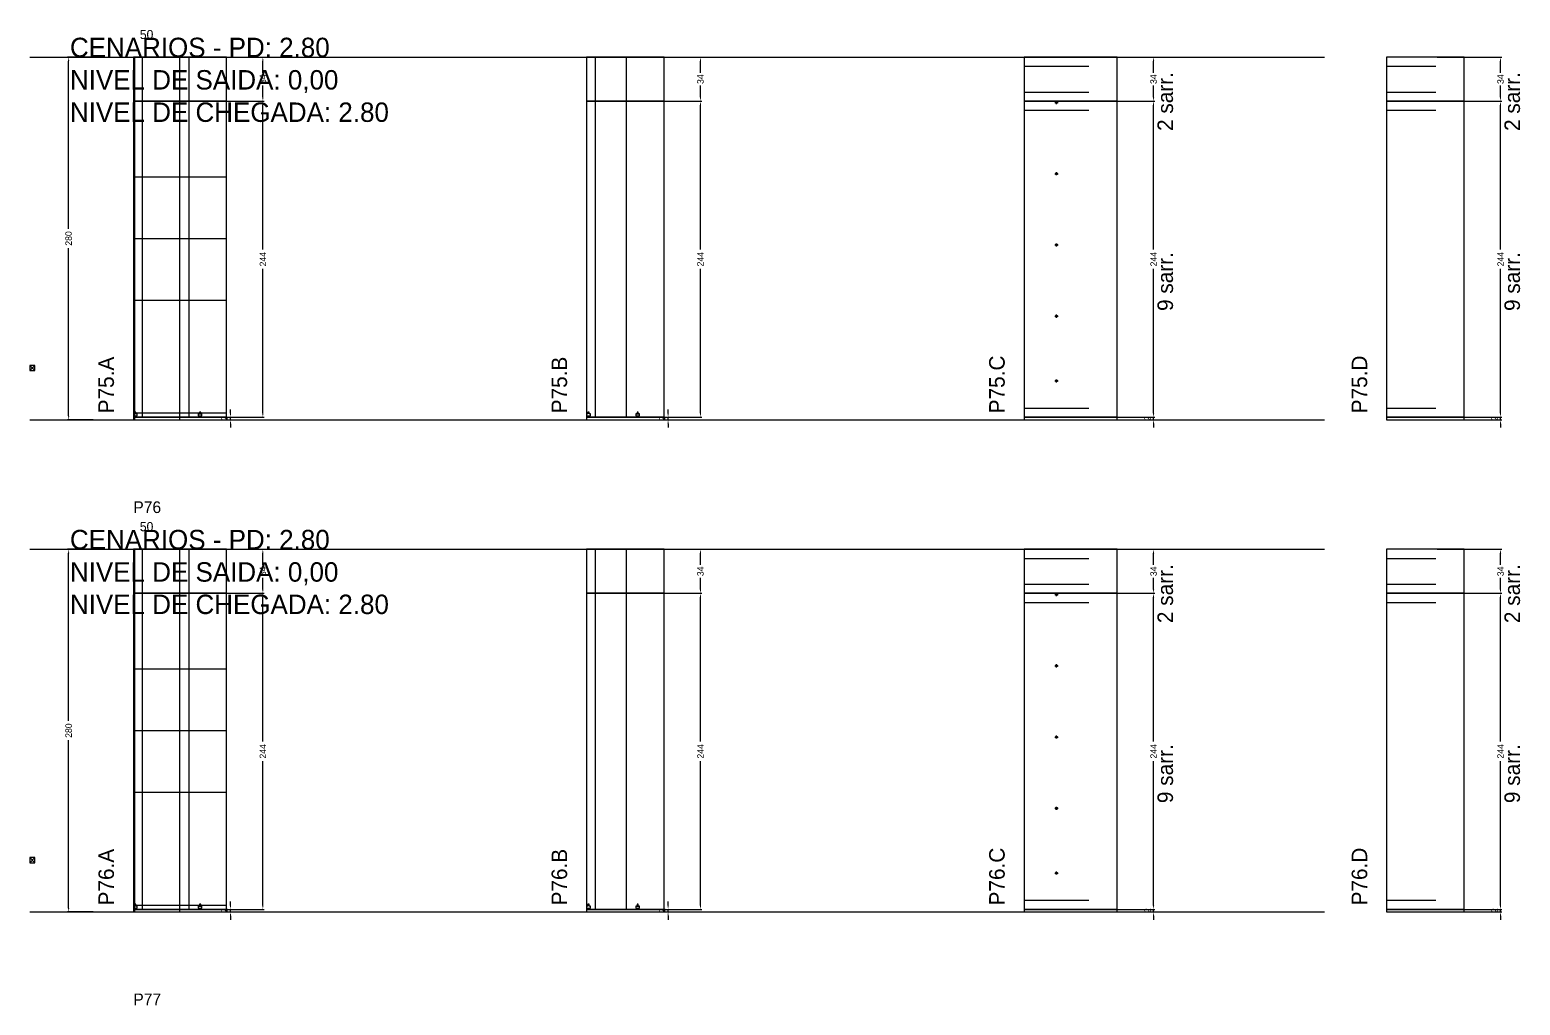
# Model space of a CAD drawing. Header units: centimetres. Extents: x -10500 to 4299, y -12546 to 295.
# Drawn here: x -7000 to -5849, y -11472 to -10719 of the extents above; entities that cross this region are included whole.
import ezdxf

# ---------------------------------------------------------------- set-up
doc = ezdxf.new("R2010")
doc.units = ezdxf.units.CM
doc.linetypes.add('DASHED', pattern=[2, -2])
for name, color, linetype in [('CHAPA', 140, 'Continuous'), ('COTA', 241, 'Continuous'), ('COTAS FURACAO', 16, 'Continuous'), ('Madeira', 30, 'Continuous'), ('MEIO_PONT', 160, 'Continuous'), ('NOMENCLATURA', 7, 'Continuous'), ('Nível', 160, 'Continuous'), ('Painéis', 200, 'Continuous'), ('Perfil Metálico', 150, 'Continuous'), ('SARR_2.2x7', 40, 'Continuous'), ('SARRAFO DE PRESSAO', 200, 'Continuous'), ('texto', 7, 'Continuous'), ('TEXTO_GERAL', 7, 'Continuous')]:
    doc.layers.add(name, color=color, linetype=linetype)
doc.dimstyles.new('PAINEL-NOVA', dxfattribs={"dimtxt": 5, "dimasz": 3, "dimexe": 1, "dimexo": 1, "dimgap": 1, "dimtad": 1, "dimcen": 2.5, "dimazin": 3, "dimtfac": 1, "dimtmove": 0, "dimatfit": 3})

# ---------------------------------------------------------------- blocks, each defined once
blk = doc.blocks.new('_CLOSEDFILLED')
at = {"color": 0, "linetype": 'BYBLOCK'}
blk.add_solid([(-1, 0.16), (0, 0), (-1, -0.16)], dxfattribs=at)
blk = doc.blocks.new('*D921')
for p, q in [((-6951, -10740), (-6971, -10740)), ((-6970, -10872.5), (-6970, -10743)), ((-6970, -11017), (-6970, -10887.5)), ((-6951, -11020), (-6971, -11020))]:
    blk.add_line(p, q)
at = {"layer": 'Defpoints'}
for p in [(-6950, -10740), (-6970, -11020), (-6950, -11020)]:
    blk.add_point(p, dxfattribs=at)
at = {"layer": 'COTA', "xscale": 3, "yscale": 3}
for p, rotation in [((-6970, -10740), 90), ((-6970, -11020), 270)]:
    blk.add_blockref('_CLOSEDFILLED', p, dxfattribs=dict(at, rotation=rotation))
at = {"layer": 'COTA', "insert": (-6970, -10880), "char_height": 5, "attachment_point": 5, "rotation": 90}
blk.add_mtext('280', dxfattribs=at)
blk = doc.blocks.new('MULDURA')
at = {"layer": 'Paineis'}
for p, q in [((0, 0), (4, 4)), ((4, 0), (0, 4))]:
    blk.add_line(p, q, dxfattribs=at)
blk.add_lwpolyline([(0, 0), (4, 0), (4, 4), (0, 4)], close=True, dxfattribs=at)
blk = doc.blocks.new('*D923')
for p, q in [((-6869, -10774), (-6819, -10774)), ((-6820, -10888.5), (-6820, -10777)), ((-6820, -11015), (-6820, -10903.5)), ((-6869, -11018), (-6819, -11018))]:
    blk.add_line(p, q)
at = {"layer": 'Defpoints'}
for p in [(-6870, -10774), (-6870, -11018), (-6820, -11018)]:
    blk.add_point(p, dxfattribs=at)
at = {"layer": 'COTA', "xscale": 3, "yscale": 3}
for p, rotation in [((-6820, -10774), 90), ((-6820, -11018), 270)]:
    blk.add_blockref('_CLOSEDFILLED', p, dxfattribs=dict(at, rotation=rotation))
at = {"layer": 'COTA', "insert": (-6820, -10896), "char_height": 5, "attachment_point": 5, "rotation": 90}
blk.add_mtext('244', dxfattribs=at)
blk = doc.blocks.new('*D924')
for p, q in [((-6869, -10740), (-6819, -10740)), ((-6820, -10752), (-6820, -10743)), ((-6820, -10771), (-6820, -10762)), ((-6869, -10774), (-6819, -10774))]:
    blk.add_line(p, q)
at = {"layer": 'Defpoints'}
for p in [(-6870, -10740), (-6870, -10774), (-6820, -10774)]:
    blk.add_point(p, dxfattribs=at)
at = {"layer": 'COTA', "xscale": 3, "yscale": 3}
for p, rotation in [((-6820, -10740), 90), ((-6820, -10774), 270)]:
    blk.add_blockref('_CLOSEDFILLED', p, dxfattribs=dict(at, rotation=rotation))
at = {"layer": 'COTA', "insert": (-6820, -10757), "char_height": 5, "attachment_point": 5, "rotation": 90}
blk.add_mtext('34', dxfattribs=at)
blk = doc.blocks.new('SLIPTEE')
at = {"layer": 'Paineis'}
blk.add_lwpolyline([(0, 0), (3, 0), (3, 1.5), (2, 1.5), (2, 3), (1, 3), (1, 1.5), (0, 1.5)], close=True, dxfattribs=at)
blk = doc.blocks.new('SLIPTDD')
at = {"layer": 'Paineis'}
blk.add_line((0, 1.5), (3, 1.5), dxfattribs=at)
blk.add_lwpolyline([(0, 0), (3, 0), (3, 1.5), (2, 1.5), (2, 3), (1, 3), (1, 1.5), (0, 1.5)], close=True, dxfattribs=at)
blk = doc.blocks.new('*D926')
for p, q in [((-6531, -10774), (-6481, -10774)), ((-6482, -10888.5), (-6482, -10777)), ((-6482, -11015), (-6482, -10903.5)), ((-6531, -11018), (-6481, -11018))]:
    blk.add_line(p, q)
at = {"layer": 'Defpoints'}
for p in [(-6532, -10774), (-6532, -11018), (-6482, -11018)]:
    blk.add_point(p, dxfattribs=at)
at = {"layer": 'COTA', "xscale": 3, "yscale": 3}
for p, rotation in [((-6482, -10774), 90), ((-6482, -11018), 270)]:
    blk.add_blockref('_CLOSEDFILLED', p, dxfattribs=dict(at, rotation=rotation))
at = {"layer": 'COTA', "insert": (-6482, -10896), "char_height": 5, "attachment_point": 5, "rotation": 90}
blk.add_mtext('244', dxfattribs=at)
blk = doc.blocks.new('*D927')
for p, q in [((-6531, -10740), (-6481, -10740)), ((-6482, -10752), (-6482, -10743)), ((-6482, -10771), (-6482, -10762)), ((-6531, -10774), (-6481, -10774))]:
    blk.add_line(p, q)
at = {"layer": 'Defpoints'}
for p in [(-6532, -10740), (-6532, -10774), (-6482, -10774)]:
    blk.add_point(p, dxfattribs=at)
at = {"layer": 'COTA', "xscale": 3, "yscale": 3}
for p, rotation in [((-6482, -10740), 90), ((-6482, -10774), 270)]:
    blk.add_blockref('_CLOSEDFILLED', p, dxfattribs=dict(at, rotation=rotation))
at = {"layer": 'COTA', "insert": (-6482, -10757), "char_height": 5, "attachment_point": 5, "rotation": 90}
blk.add_mtext('34', dxfattribs=at)
blk = doc.blocks.new('*D929')
for p, q in [((-6181, -10774), (-6131, -10774)), ((-6132, -10888.5), (-6132, -10777)), ((-6132, -11015), (-6132, -10903.5)), ((-6181, -11018), (-6131, -11018))]:
    blk.add_line(p, q)
at = {"layer": 'Defpoints'}
for p in [(-6182, -10774), (-6182, -11018), (-6132, -11018)]:
    blk.add_point(p, dxfattribs=at)
at = {"layer": 'COTA', "xscale": 3, "yscale": 3}
for p, rotation in [((-6132, -10774), 90), ((-6132, -11018), 270)]:
    blk.add_blockref('_CLOSEDFILLED', p, dxfattribs=dict(at, rotation=rotation))
at = {"layer": 'COTA', "insert": (-6132, -10896), "char_height": 5, "attachment_point": 5, "rotation": 90}
blk.add_mtext('244', dxfattribs=at)
blk = doc.blocks.new('*D930')
for p, q in [((-6181, -10740), (-6131, -10740)), ((-6132, -10752), (-6132, -10743)), ((-6132, -10771), (-6132, -10762)), ((-6181, -10774), (-6131, -10774))]:
    blk.add_line(p, q)
at = {"layer": 'Defpoints'}
for p in [(-6182, -10740), (-6182, -10774), (-6132, -10774)]:
    blk.add_point(p, dxfattribs=at)
at = {"layer": 'COTA', "xscale": 3, "yscale": 3}
for p, rotation in [((-6132, -10740), 90), ((-6132, -10774), 270)]:
    blk.add_blockref('_CLOSEDFILLED', p, dxfattribs=dict(at, rotation=rotation))
at = {"layer": 'COTA', "insert": (-6132, -10757), "char_height": 5, "attachment_point": 5, "rotation": 90}
blk.add_mtext('34', dxfattribs=at)
blk = doc.blocks.new('furacao')
at = {"layer": 'COTAS FURACAO'}
for p, q in [((-1.2, 0), (1.2, 0)), ((0, -1.2), (0, 1.2))]:
    blk.add_line(p, q, dxfattribs=at)
blk.add_circle((0, 0), 0.8, dxfattribs=at)
blk = doc.blocks.new('*D932')
for p, q in [((-5913, -10774), (-5863, -10774)), ((-5864, -10888.5), (-5864, -10777)), ((-5864, -11015), (-5864, -10903.5)), ((-5913, -11018), (-5863, -11018))]:
    blk.add_line(p, q)
at = {"layer": 'Defpoints'}
for p in [(-5914, -10774), (-5914, -11018), (-5864, -11018)]:
    blk.add_point(p, dxfattribs=at)
at = {"layer": 'COTA', "xscale": 3, "yscale": 3}
for p, rotation in [((-5864, -10774), 90), ((-5864, -11018), 270)]:
    blk.add_blockref('_CLOSEDFILLED', p, dxfattribs=dict(at, rotation=rotation))
at = {"layer": 'COTA', "insert": (-5864, -10896), "char_height": 5, "attachment_point": 5, "rotation": 90}
blk.add_mtext('244', dxfattribs=at)
blk = doc.blocks.new('*D933')
for p, q in [((-5913, -10740), (-5863, -10740)), ((-5864, -10752), (-5864, -10743)), ((-5864, -10771), (-5864, -10762)), ((-5913, -10774), (-5863, -10774))]:
    blk.add_line(p, q)
at = {"layer": 'Defpoints'}
for p in [(-5914, -10740), (-5914, -10774), (-5864, -10774)]:
    blk.add_point(p, dxfattribs=at)
at = {"layer": 'COTA', "xscale": 3, "yscale": 3}
for p, rotation in [((-5864, -10740), 90), ((-5864, -10774), 270)]:
    blk.add_blockref('_CLOSEDFILLED', p, dxfattribs=dict(at, rotation=rotation))
at = {"layer": 'COTA', "insert": (-5864, -10757), "char_height": 5, "attachment_point": 5, "rotation": 90}
blk.add_mtext('34', dxfattribs=at)
blk = doc.blocks.new('*D955')
for p, q in [((-6951, -11120), (-6971, -11120)), ((-6970, -11252.5), (-6970, -11123)), ((-6970, -11397), (-6970, -11267.5)), ((-6951, -11400), (-6971, -11400))]:
    blk.add_line(p, q)
at = {"layer": 'Defpoints'}
for p in [(-6950, -11120), (-6970, -11400), (-6950, -11400)]:
    blk.add_point(p, dxfattribs=at)
at = {"layer": 'COTA', "xscale": 3, "yscale": 3}
for p, rotation in [((-6970, -11120), 90), ((-6970, -11400), 270)]:
    blk.add_blockref('_CLOSEDFILLED', p, dxfattribs=dict(at, rotation=rotation))
at = {"layer": 'COTA', "insert": (-6970, -11260), "char_height": 5, "attachment_point": 5, "rotation": 90}
blk.add_mtext('280', dxfattribs=at)
blk = doc.blocks.new('*D957')
for p, q in [((-6869, -11154), (-6819, -11154)), ((-6820, -11268.5), (-6820, -11157)), ((-6820, -11395), (-6820, -11283.5)), ((-6869, -11398), (-6819, -11398))]:
    blk.add_line(p, q)
at = {"layer": 'Defpoints'}
for p in [(-6870, -11154), (-6870, -11398), (-6820, -11398)]:
    blk.add_point(p, dxfattribs=at)
at = {"layer": 'COTA', "xscale": 3, "yscale": 3}
for p, rotation in [((-6820, -11154), 90), ((-6820, -11398), 270)]:
    blk.add_blockref('_CLOSEDFILLED', p, dxfattribs=dict(at, rotation=rotation))
at = {"layer": 'COTA', "insert": (-6820, -11276), "char_height": 5, "attachment_point": 5, "rotation": 90}
blk.add_mtext('244', dxfattribs=at)
blk = doc.blocks.new('*D958')
for p, q in [((-6869, -11120), (-6819, -11120)), ((-6820, -11132), (-6820, -11123)), ((-6820, -11151), (-6820, -11142)), ((-6869, -11154), (-6819, -11154))]:
    blk.add_line(p, q)
at = {"layer": 'Defpoints'}
for p in [(-6870, -11120), (-6870, -11154), (-6820, -11154)]:
    blk.add_point(p, dxfattribs=at)
at = {"layer": 'COTA', "xscale": 3, "yscale": 3}
for p, rotation in [((-6820, -11120), 90), ((-6820, -11154), 270)]:
    blk.add_blockref('_CLOSEDFILLED', p, dxfattribs=dict(at, rotation=rotation))
at = {"layer": 'COTA', "insert": (-6820, -11137), "char_height": 5, "attachment_point": 5, "rotation": 90}
blk.add_mtext('34', dxfattribs=at)
blk = doc.blocks.new('*D960')
for p, q in [((-6531, -11154), (-6481, -11154)), ((-6482, -11268.5), (-6482, -11157)), ((-6482, -11395), (-6482, -11283.5)), ((-6531, -11398), (-6481, -11398))]:
    blk.add_line(p, q)
at = {"layer": 'Defpoints'}
for p in [(-6532, -11154), (-6532, -11398), (-6482, -11398)]:
    blk.add_point(p, dxfattribs=at)
at = {"layer": 'COTA', "xscale": 3, "yscale": 3}
for p, rotation in [((-6482, -11154), 90), ((-6482, -11398), 270)]:
    blk.add_blockref('_CLOSEDFILLED', p, dxfattribs=dict(at, rotation=rotation))
at = {"layer": 'COTA', "insert": (-6482, -11276), "char_height": 5, "attachment_point": 5, "rotation": 90}
blk.add_mtext('244', dxfattribs=at)
blk = doc.blocks.new('*D961')
for p, q in [((-6531, -11120), (-6481, -11120)), ((-6482, -11132), (-6482, -11123)), ((-6482, -11151), (-6482, -11142)), ((-6531, -11154), (-6481, -11154))]:
    blk.add_line(p, q)
at = {"layer": 'Defpoints'}
for p in [(-6532, -11120), (-6532, -11154), (-6482, -11154)]:
    blk.add_point(p, dxfattribs=at)
at = {"layer": 'COTA', "xscale": 3, "yscale": 3}
for p, rotation in [((-6482, -11120), 90), ((-6482, -11154), 270)]:
    blk.add_blockref('_CLOSEDFILLED', p, dxfattribs=dict(at, rotation=rotation))
at = {"layer": 'COTA', "insert": (-6482, -11137), "char_height": 5, "attachment_point": 5, "rotation": 90}
blk.add_mtext('34', dxfattribs=at)
blk = doc.blocks.new('*D963')
for p, q in [((-6181, -11154), (-6131, -11154)), ((-6132, -11268.5), (-6132, -11157)), ((-6132, -11395), (-6132, -11283.5)), ((-6181, -11398), (-6131, -11398))]:
    blk.add_line(p, q)
at = {"layer": 'Defpoints'}
for p in [(-6182, -11154), (-6182, -11398), (-6132, -11398)]:
    blk.add_point(p, dxfattribs=at)
at = {"layer": 'COTA', "xscale": 3, "yscale": 3}
for p, rotation in [((-6132, -11154), 90), ((-6132, -11398), 270)]:
    blk.add_blockref('_CLOSEDFILLED', p, dxfattribs=dict(at, rotation=rotation))
at = {"layer": 'COTA', "insert": (-6132, -11276), "char_height": 5, "attachment_point": 5, "rotation": 90}
blk.add_mtext('244', dxfattribs=at)
blk = doc.blocks.new('*D964')
for p, q in [((-6181, -11120), (-6131, -11120)), ((-6132, -11132), (-6132, -11123)), ((-6132, -11151), (-6132, -11142)), ((-6181, -11154), (-6131, -11154))]:
    blk.add_line(p, q)
at = {"layer": 'Defpoints'}
for p in [(-6182, -11120), (-6182, -11154), (-6132, -11154)]:
    blk.add_point(p, dxfattribs=at)
at = {"layer": 'COTA', "xscale": 3, "yscale": 3}
for p, rotation in [((-6132, -11120), 90), ((-6132, -11154), 270)]:
    blk.add_blockref('_CLOSEDFILLED', p, dxfattribs=dict(at, rotation=rotation))
at = {"layer": 'COTA', "insert": (-6132, -11137), "char_height": 5, "attachment_point": 5, "rotation": 90}
blk.add_mtext('34', dxfattribs=at)
blk = doc.blocks.new('*D966')
for p, q in [((-5913, -11154), (-5863, -11154)), ((-5864, -11268.5), (-5864, -11157)), ((-5864, -11395), (-5864, -11283.5)), ((-5913, -11398), (-5863, -11398))]:
    blk.add_line(p, q)
at = {"layer": 'Defpoints'}
for p in [(-5914, -11154), (-5914, -11398), (-5864, -11398)]:
    blk.add_point(p, dxfattribs=at)
at = {"layer": 'COTA', "xscale": 3, "yscale": 3}
for p, rotation in [((-5864, -11154), 90), ((-5864, -11398), 270)]:
    blk.add_blockref('_CLOSEDFILLED', p, dxfattribs=dict(at, rotation=rotation))
at = {"layer": 'COTA', "insert": (-5864, -11276), "char_height": 5, "attachment_point": 5, "rotation": 90}
blk.add_mtext('244', dxfattribs=at)
blk = doc.blocks.new('*D967')
for p, q in [((-5913, -11120), (-5863, -11120)), ((-5864, -11132), (-5864, -11123)), ((-5864, -11151), (-5864, -11142)), ((-5913, -11154), (-5863, -11154))]:
    blk.add_line(p, q)
at = {"layer": 'Defpoints'}
for p in [(-5914, -11120), (-5914, -11154), (-5864, -11154)]:
    blk.add_point(p, dxfattribs=at)
at = {"layer": 'COTA', "xscale": 3, "yscale": 3}
for p, rotation in [((-5864, -11120), 90), ((-5864, -11154), 270)]:
    blk.add_blockref('_CLOSEDFILLED', p, dxfattribs=dict(at, rotation=rotation))
at = {"layer": 'COTA', "insert": (-5864, -11137), "char_height": 5, "attachment_point": 5, "rotation": 90}
blk.add_mtext('34', dxfattribs=at)

msp = doc.modelspace()

# ---------------------------------------------------------------- linework, layer by layer
at = {"layer": 'CHAPA'}
for points in [[(-6920, -11020), (-6918.8, -11020), (-6918.8, -10740), (-6920, -10740)], [(-6920, -11400), (-6918.8, -11400), (-6918.8, -11120), (-6920, -11120)]]:
    msp.add_lwpolyline(points, close=True, dxfattribs=at)
at = {"layer": 'Madeira'}
for points in [[(-6920, -10832.4), (-6848, -10832.4)], [(-6920, -10927.6), (-6848, -10927.6)], [(-6920, -11212.4), (-6848, -11212.4)], [(-6920, -11307.6), (-6848, -11307.6)]]:
    msp.add_lwpolyline(points, dxfattribs=at)
at = {"layer": 'MEIO_PONT'}
for points in [[(-6920, -10880), (-6848, -10880)], [(-6920, -11260), (-6848, -11260)]]:
    msp.add_lwpolyline(points, dxfattribs=at)
at = {"layer": 'Nível', "linetype": 'DASHED'}
for points in [[(-7000, -10740), (-6000, -10740)], [(-7000, -11020), (-6000, -11020)], [(-7000, -11120), (-6000, -11120)], [(-7000, -11400), (-6000, -11400)]]:
    msp.add_lwpolyline(points, dxfattribs=at)
at = {"layer": 'Painéis'}
for points in [[(-6920, -10774), (-6848, -10774), (-6848, -10740), (-6920, -10740)], [(-6920, -11020), (-6848, -11020), (-6848, -10740), (-6920, -10740)], [(-6570, -10774), (-6510, -10774), (-6510, -10740), (-6570, -10740)], [(-6232, -10774), (-6160, -10774), (-6160, -10740), (-6232, -10740)], [(-5952, -10774), (-5892, -10774), (-5892, -10740), (-5952, -10740)], [(-6920, -11018), (-6848, -11018), (-6848, -10774), (-6920, -10774)], [(-6570, -11018), (-6510, -11018), (-6510, -10774), (-6570, -10774)], [(-6232, -11018), (-6160, -11018), (-6160, -10774), (-6232, -10774)], [(-5952, -11018), (-5892, -11018), (-5892, -10774), (-5952, -10774)], [(-6920, -11020), (-6848, -11020), (-6848, -11018), (-6920, -11018)], [(-6570, -11020), (-6510, -11020), (-6510, -11018), (-6570, -11018)], [(-6232, -11020), (-6160, -11020), (-6160, -11018), (-6232, -11018)], [(-5952, -11020), (-5892, -11020), (-5892, -11018), (-5952, -11018)], [(-6920, -11154), (-6848, -11154), (-6848, -11120), (-6920, -11120)], [(-6920, -11400), (-6848, -11400), (-6848, -11120), (-6920, -11120)], [(-6570, -11154), (-6510, -11154), (-6510, -11120), (-6570, -11120)], [(-6232, -11154), (-6160, -11154), (-6160, -11120), (-6232, -11120)], [(-5952, -11154), (-5892, -11154), (-5892, -11120), (-5952, -11120)], [(-6920, -11398), (-6848, -11398), (-6848, -11154), (-6920, -11154)], [(-6570, -11398), (-6510, -11398), (-6510, -11154), (-6570, -11154)], [(-6232, -11398), (-6160, -11398), (-6160, -11154), (-6232, -11154)], [(-5952, -11398), (-5892, -11398), (-5892, -11154), (-5952, -11154)], [(-6920, -11400), (-6848, -11400), (-6848, -11398), (-6920, -11398)], [(-6570, -11400), (-6510, -11400), (-6510, -11398), (-6570, -11398)], [(-6232, -11400), (-6160, -11400), (-6160, -11398), (-6232, -11398)], [(-5952, -11400), (-5892, -11400), (-5892, -11398), (-5952, -11398)]]:
    msp.add_lwpolyline(points, close=True, dxfattribs=at)
at = {"layer": 'Perfil Metálico'}
for p, q in [((-6884, -11020), (-6884, -10740)), ((-6884, -11400), (-6884, -11120))]:
    msp.add_line(p, q, dxfattribs=at)
at = {"layer": 'SARR_2.2x7'}
for points in [[(-6913, -10774), (-6913, -10740)], [(-6877, -10774), (-6877, -10740)], [(-6563, -10774), (-6563, -10740)], [(-6539, -10774), (-6539, -10740)], [(-6232, -10747), (-6182, -10747)], [(-5952, -10747), (-5914, -10747)], [(-6232, -10767), (-6182, -10767)], [(-5952, -10767), (-5914, -10767)], [(-6232, -10781), (-6182, -10781)], [(-5952, -10781), (-5914, -10781)], [(-6232, -11011), (-6182, -11011)], [(-5952, -11011), (-5914, -11011)], [(-6913, -11154), (-6913, -11120)], [(-6877, -11154), (-6877, -11120)], [(-6563, -11154), (-6563, -11120)], [(-6539, -11154), (-6539, -11120)], [(-6232, -11127), (-6182, -11127)], [(-5952, -11127), (-5914, -11127)], [(-6232, -11147), (-6182, -11147)], [(-5952, -11147), (-5914, -11147)], [(-6232, -11161), (-6182, -11161)], [(-5952, -11161), (-5914, -11161)], [(-6232, -11391), (-6182, -11391)], [(-5952, -11391), (-5914, -11391)]]:
    msp.add_lwpolyline(points, dxfattribs=at)
at = {"layer": 'SARR_2.2x7', "linetype": 'DASHED'}
for points in [[(-6913, -11018), (-6913, -10774)], [(-6877, -11018), (-6877, -10774)], [(-6563, -11018), (-6563, -10774)], [(-6539, -11018), (-6539, -10774)], [(-6913, -11398), (-6913, -11154)], [(-6877, -11398), (-6877, -11154)], [(-6563, -11398), (-6563, -11154)], [(-6539, -11398), (-6539, -11154)]]:
    msp.add_lwpolyline(points, dxfattribs=at)
at = {"layer": 'SARRAFO DE PRESSAO'}
for points in [[(-6920, -11020), (-6848, -11020), (-6848, -11015), (-6920, -11015)], [(-6920, -11400), (-6848, -11400), (-6848, -11395), (-6920, -11395)]]:
    msp.add_lwpolyline(points, close=True, dxfattribs=at)

# ---------------------------------------------------------------- block references
at = {"layer": 'COTA'}
for name, p in [('furacao', (-6207, -10775)), ('furacao', (-6207, -10830)), ('furacao', (-6207, -10885)), ('furacao', (-6207, -10940)), ('MULDURA', (-7000, -10982)), ('furacao', (-6207, -10990)), ('SLIPTEE', (-6920, -11017)), ('SLIPTDD', (-6870, -11017)), ('SLIPTEE', (-6570, -11017)), ('SLIPTDD', (-6532, -11017)), ('furacao', (-6207, -11155)), ('furacao', (-6207, -11210)), ('furacao', (-6207, -11265)), ('furacao', (-6207, -11320)), ('MULDURA', (-7000, -11362)), ('furacao', (-6207, -11370)), ('SLIPTEE', (-6920, -11397)), ('SLIPTDD', (-6870, -11397)), ('SLIPTEE', (-6570, -11397)), ('SLIPTDD', (-6532, -11397))]:
    msp.add_blockref(name, p, dxfattribs=at)

# ---------------------------------------------------------------- texts
at = {"layer": 'NOMENCLATURA'}
for s, p in [('CENARIOS - PD: 2.80', (-6969, -10740)), ('NIVEL DE SAIDA: 0,00', (-6969, -10765)), ('NIVEL DE CHEGADA: 2.80', (-6969, -10790)), ('CENARIOS - PD: 2.80', (-6969, -11120)), ('NIVEL DE SAIDA: 0,00', (-6969, -11145)), ('NIVEL DE CHEGADA: 2.80', (-6969, -11170))]:
    msp.add_text(s, height=15, dxfattribs=at).set_placement(p)
for s, p in [('2 sarr.', (-6117, -10797)), ('2 sarr.', (-5849, -10797)), ('9 sarr.', (-6117, -10936)), ('9 sarr.', (-5849, -10936)), ('P75.A', (-6935, -11015)), ('P75.B', (-6585, -11015)), ('P75.C', (-6247, -11015)), ('P75.D', (-5967, -11015)), ('2 sarr.', (-6117, -11177)), ('2 sarr.', (-5849, -11177)), ('9 sarr.', (-6117, -11316)), ('9 sarr.', (-5849, -11316)), ('P76.A', (-6935, -11395)), ('P76.B', (-6585, -11395)), ('P76.C', (-6247, -11395)), ('P76.D', (-5967, -11395))]:
    msp.add_text(s, height=12, rotation=90, dxfattribs=at).set_placement(p)
at = {"layer": 'texto'}
for p in [(-6915, -10726), (-6915, -11106)]:
    msp.add_text('50', height=7, dxfattribs=at).set_placement(p)
at = {"layer": 'TEXTO_GERAL'}
for s, p in [('P76', (-6920, -11092)), ('P77', (-6920, -11472))]:
    msp.add_text(s, height=9, dxfattribs=at).set_placement(p)

# ---------------------------------------------------------------- dimensions: what is measured, and where the dimension line sits
at = {"layer": 'COTA'}
for base, p1, p2, picture, middle in [((-6970, -11020), (-6950, -11020), (-6950, -10740), '*D921', (-6970, -10880)), ((-6820, -10774), (-6870, -10774), (-6870, -10740), '*D924', (-6820, -10757)), ((-6482, -10774), (-6532, -10774), (-6532, -10740), '*D927', (-6482, -10757)), ((-6132, -10774), (-6182, -10774), (-6182, -10740), '*D930', (-6132, -10757)), ((-5864, -10774), (-5914, -10774), (-5914, -10740), '*D933', (-5864, -10757)), ((-6820, -11018), (-6870, -11018), (-6870, -10774), '*D923', (-6820, -10896)), ((-6482, -11018), (-6532, -11018), (-6532, -10774), '*D926', (-6482, -10896)), ((-6132, -11018), (-6182, -11018), (-6182, -10774), '*D929', (-6132, -10896)), ((-5864, -11018), (-5914, -11018), (-5914, -10774), '*D932', (-5864, -10896)), ((-6970, -11400), (-6950, -11400), (-6950, -11120), '*D955', (-6970, -11260)), ((-6820, -11154), (-6870, -11154), (-6870, -11120), '*D958', (-6820, -11137)), ((-6482, -11154), (-6532, -11154), (-6532, -11120), '*D961', (-6482, -11137)), ((-6132, -11154), (-6182, -11154), (-6182, -11120), '*D964', (-6132, -11137)), ((-5864, -11154), (-5914, -11154), (-5914, -11120), '*D967', (-5864, -11137)), ((-6820, -11398), (-6870, -11398), (-6870, -11154), '*D957', (-6820, -11276)), ((-6482, -11398), (-6532, -11398), (-6532, -11154), '*D960', (-6482, -11276)), ((-6132, -11398), (-6182, -11398), (-6182, -11154), '*D963', (-6132, -11276)), ((-5864, -11398), (-5914, -11398), (-5914, -11154), '*D966', (-5864, -11276))]:
    dim = msp.add_linear_dim(base=base, p1=p1, p2=p2, angle=90, dimstyle='PAINEL-NOVA', dxfattribs=at)
    dim.commit()
    dim.dimension.update_dxf_attribs({"geometry": picture, "text_midpoint": middle})
for base, p1, p2 in [((-6845, -11020), (-6870, -11020), (-6870, -11018)), ((-6507, -11020), (-6532, -11020), (-6532, -11018)), ((-6132, -11020), (-6182, -11020), (-6182, -11018)), ((-5864, -11020), (-5914, -11020), (-5914, -11018)), ((-6845, -11400), (-6870, -11400), (-6870, -11398)), ((-6507, -11400), (-6532, -11400), (-6532, -11398)), ((-6132, -11400), (-6182, -11400), (-6182, -11398)), ((-5864, -11400), (-5914, -11400), (-5914, -11398))]:
    msp.add_linear_dim(base=base, p1=p1, p2=p2, angle=90, dimstyle='PAINEL-NOVA', dxfattribs=at).render()

doc.saveas('drawing.dxf')
